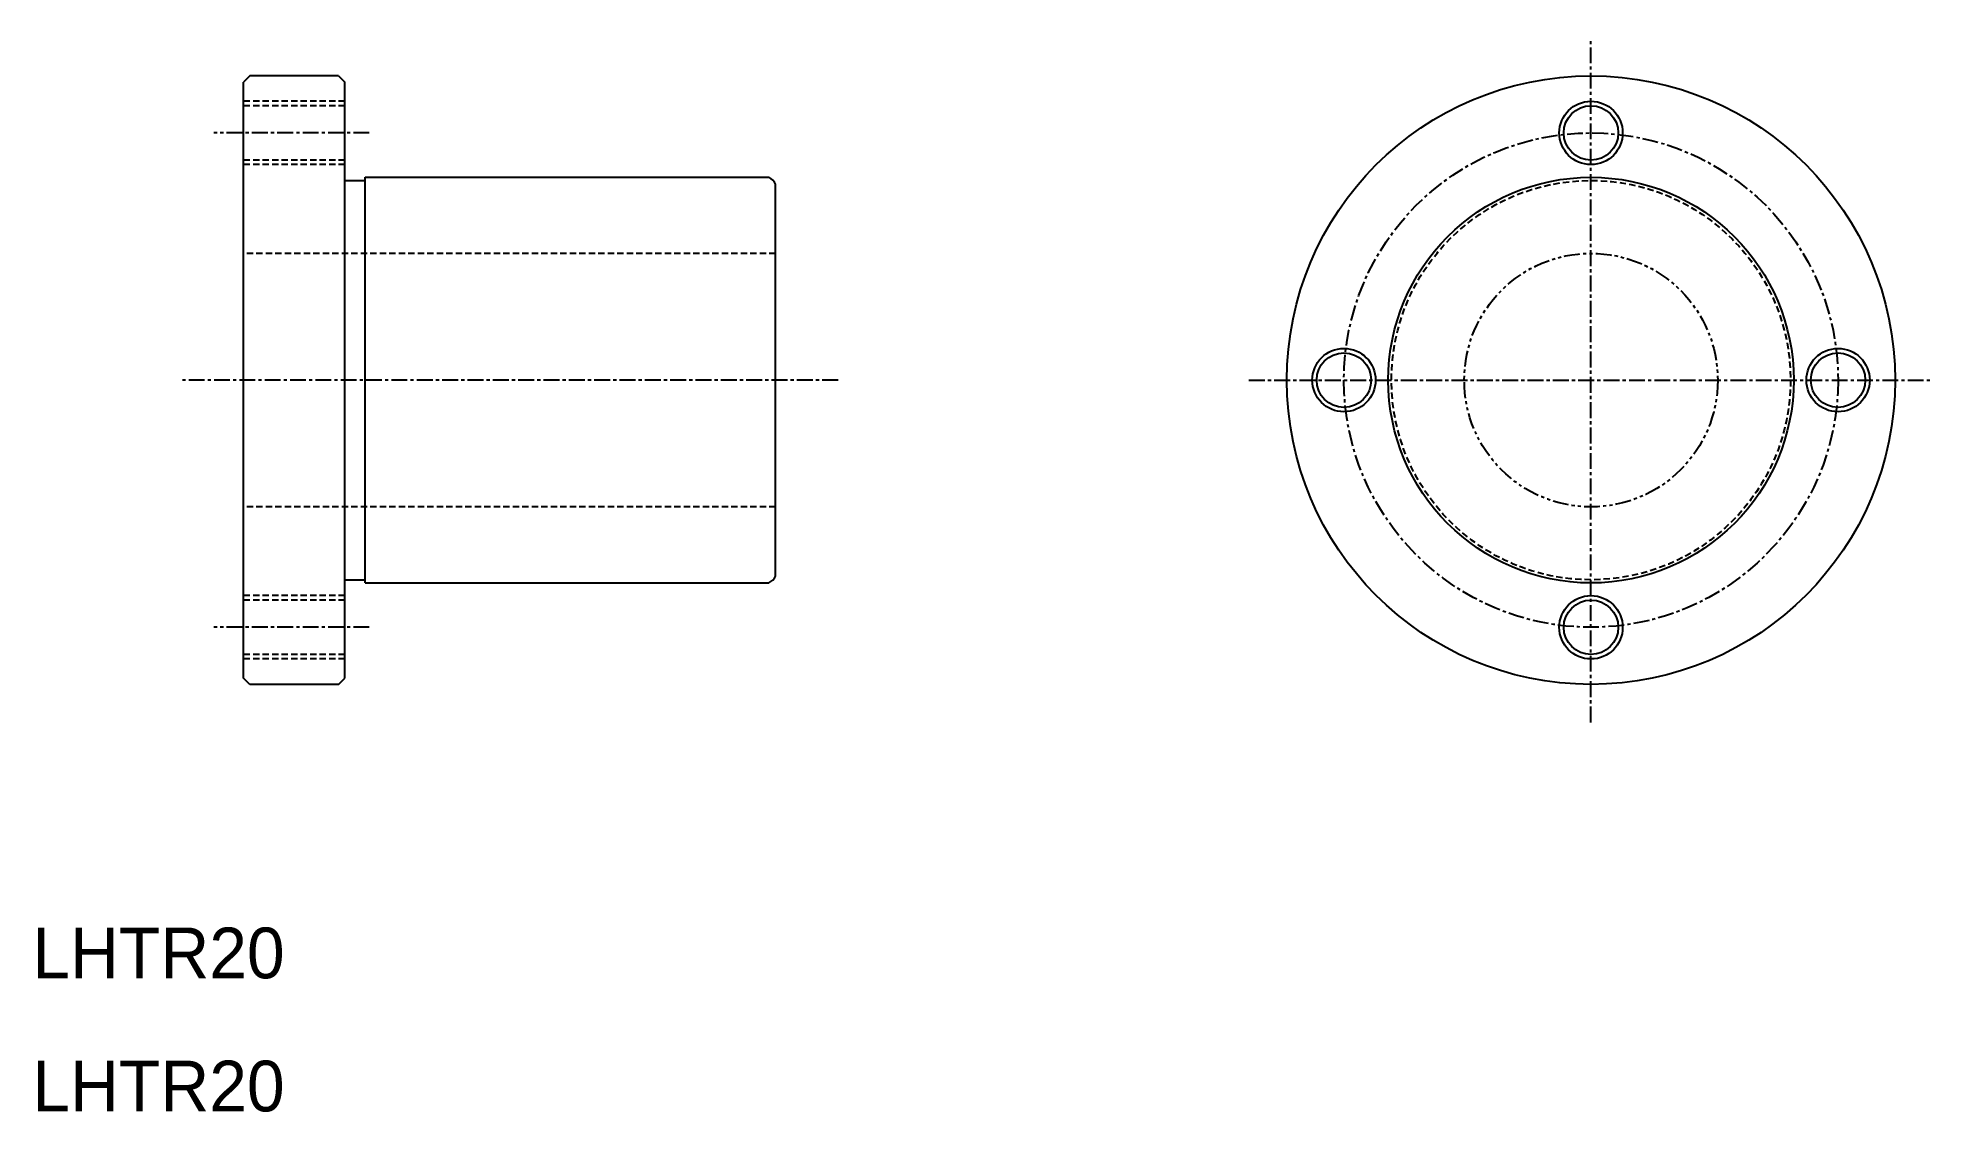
# Model space of a CAD drawing. Extents: x 79 to 229, y 21 to 105.
import ezdxf

# ---------------------------------------------------------------- set-up
doc = ezdxf.new("R2010")
doc.units = 0
for name, pattern in [('CENTER', [2, 1.25, -0.25, 0.25, -0.25]), ('DASHED', [0.75, 0.5, -0.25]), ('PHANTOM', [2.5, 1.25, -0.25, 0.25, -0.25, 0.25, -0.25])]:
    doc.linetypes.add(name, pattern=pattern)
doc.layers.get('0').update_dxf_attribs({"linetype": 'CONTINUOUS'})
doc.layers.add('CENTER', color=1, linetype='CENTER')

msp = doc.modelspace()

# ---------------------------------------------------------------- linework, layer by layer
at = {"color": 7, "linetype": 'CONTINUOUS'}
for p, q in [((95.86, 102.27), (95.36, 101.77)), ((95.36, 54.77), (95.36, 101.77)), ((102.86, 102.27), (95.86, 102.27)), ((102.86, 102.27), (103.36, 101.77)), ((103.36, 54.77), (103.36, 101.77)), ((104.96, 94.27), (136.82, 94.27)), ((104.96, 62.27), (104.96, 94.27)), ((103.36, 94.02), (104.96, 94.02)), ((137.36, 62.81), (137.36, 93.72)), ((103.36, 62.52), (104.96, 62.52)), ((104.96, 62.27), (136.82, 62.27)), ((111.48, 62.27), (111.48, 62.27)), ((119.61, 62.27), (119.61, 62.27)), ((95.86, 54.27), (95.36, 54.77)), ((102.86, 54.27), (95.86, 54.27)), ((102.86, 54.27), (103.36, 54.77))]:
    msp.add_line(p, q, dxfattribs=at)
at = {"color": 3, "linetype": 'DASHED'}
for p, q in [((103.36, 100.27), (95.36, 100.27)), ((103.36, 99.92), (95.36, 99.92)), ((103.36, 95.62), (95.36, 95.62)), ((103.36, 95.27), (95.36, 95.27)), ((137.36, 88.27), (95.36, 88.27)), ((137.36, 68.27), (95.36, 68.27)), ((103.36, 61.27), (95.36, 61.27)), ((103.36, 60.92), (95.36, 60.92)), ((103.36, 56.62), (95.36, 56.62)), ((103.36, 56.27), (95.36, 56.27))]:
    msp.add_line(p, q, dxfattribs=at)
at = {"color": 7, "linetype": 'CONTINUOUS'}
for centre, radius in [((201.71, 78.27), 24), ((201.71, 97.77), 2.15), ((201.71, 78.27), 16), ((182.21, 78.27), 2.15), ((221.21, 78.27), 2.15), ((201.71, 58.77), 2.15)]:
    msp.add_circle(centre, radius, dxfattribs=at)
at = {"color": 3, "linetype": 'CONTINUOUS'}
for centre in [(201.71, 97.77), (182.21, 78.27), (221.21, 78.27), (201.71, 58.77)]:
    msp.add_circle(centre, 2.5, dxfattribs=at)
at = {"color": 3, "linetype": 'DASHED'}
msp.add_circle((201.71, 78.27), 15.75, dxfattribs=at)
at = {"color": 3, "linetype": 'PHANTOM'}
msp.add_circle((201.71, 78.27), 10, dxfattribs=at)
at = {"color": 7, "linetype": 'CONTINUOUS'}
for centre, start, end in [((136.21, 93.12), 27.7958, 62.2042), ((136.21, 63.42), 297.7958, 332.2042)]:
    msp.add_arc(centre, 1.3, start, end, dxfattribs=at)
at = {"layer": 'CENTER', "color": 1, "linetype": 'CENTER'}
for p, q in [((201.71, 51.27), (201.71, 105.27)), ((105.28, 97.77), (93.01, 97.77)), ((142.29, 78.27), (90.46, 78.27)), ((174.71, 78.27), (228.71, 78.27)), ((105.28, 58.77), (93.01, 58.77))]:
    msp.add_line(p, q, dxfattribs=at)
msp.add_circle((201.71, 78.27), 19.5, dxfattribs=at)

# ---------------------------------------------------------------- texts
at = {"color": 7, "linetype": 'CONTINUOUS'}
for p in [(78.69, 31.08), (78.69, 20.58)]:
    msp.add_text('LHTR20', height=4, dxfattribs=at).set_placement(p)

doc.saveas('drawing.dxf')
